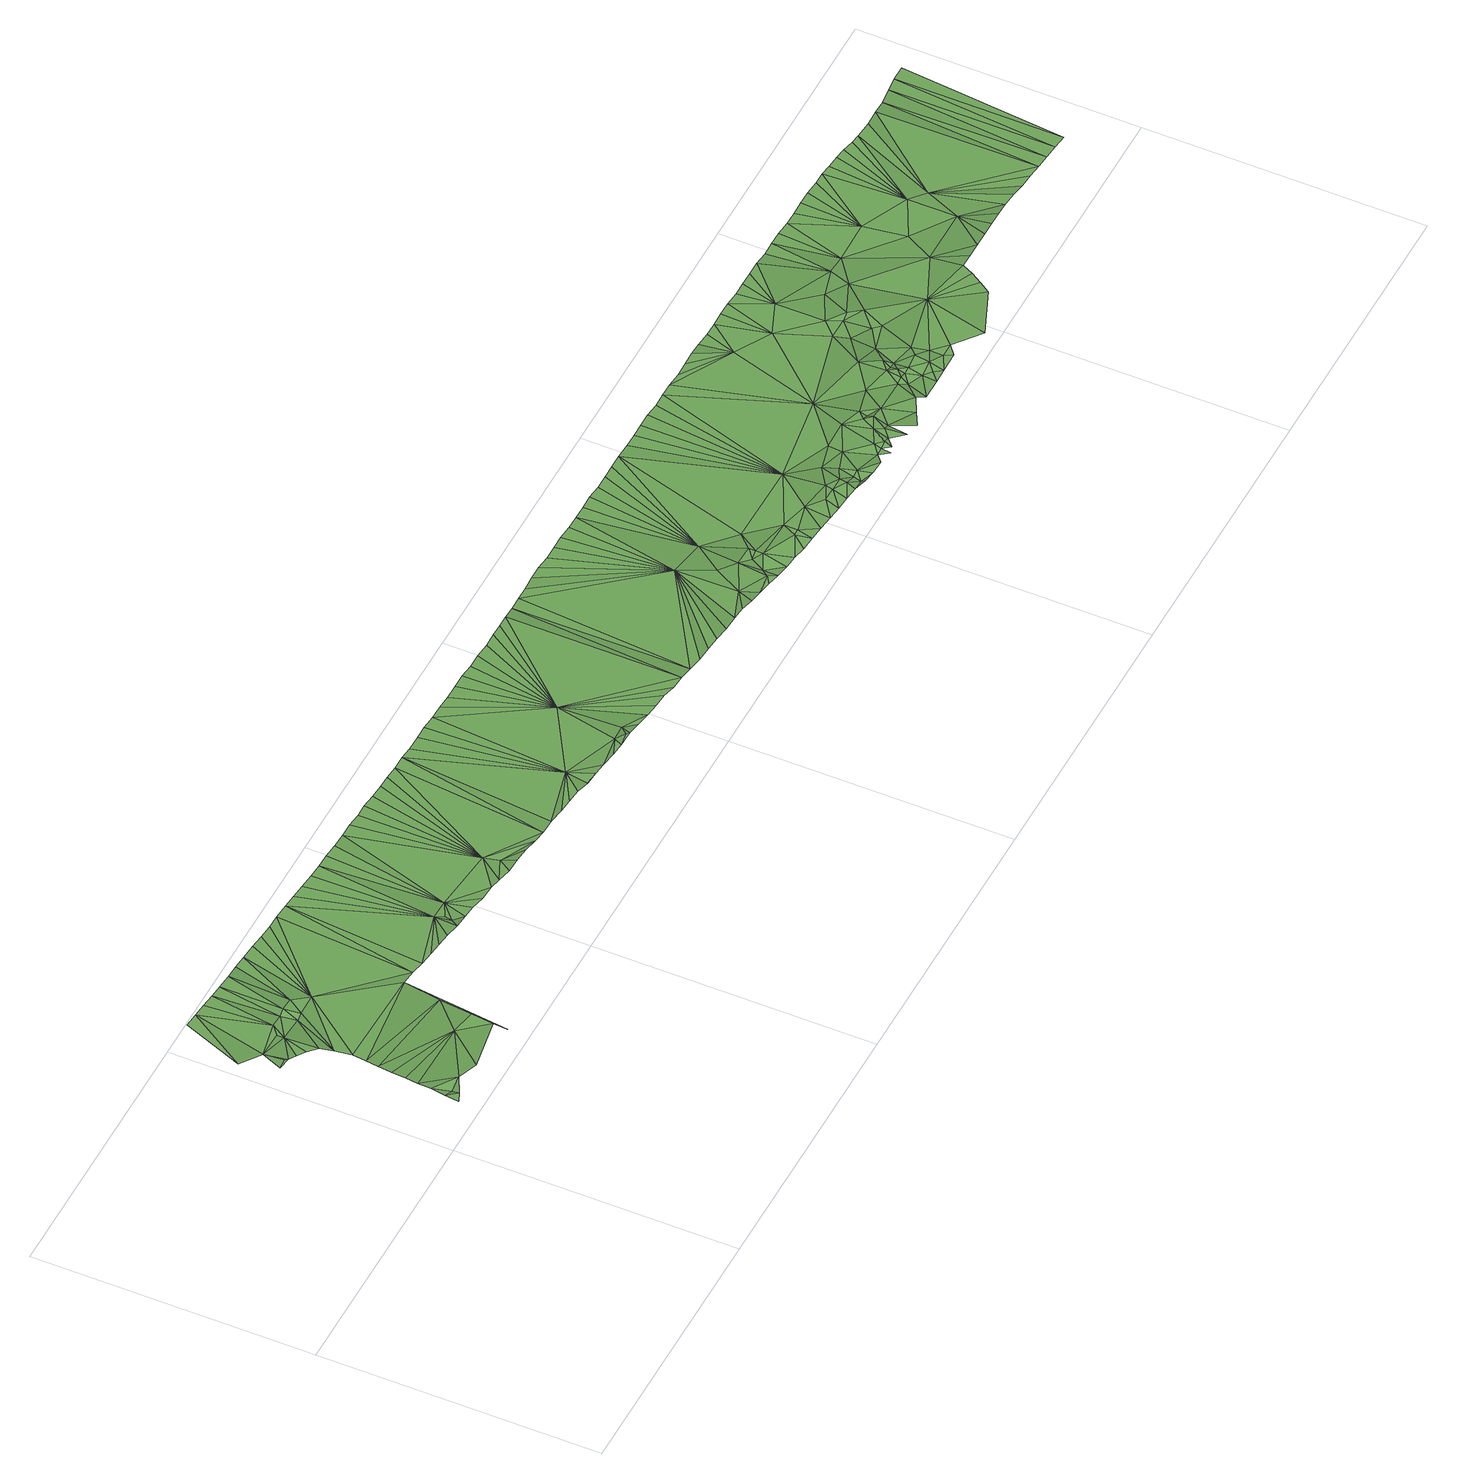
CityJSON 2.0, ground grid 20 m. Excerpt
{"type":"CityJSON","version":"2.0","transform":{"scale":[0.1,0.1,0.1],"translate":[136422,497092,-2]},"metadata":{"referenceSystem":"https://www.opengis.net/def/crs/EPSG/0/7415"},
"CityObjects":{
"plantcover1":{"type":"PlantCover","attributes":{"3df_class":"Forest","bgt_fysiekvoorkomen":"loofbos","bgt_status":"bestaand","identificatienamespace":"NL.IMGeo","begroeidterreindeeloptalud":"false","relatievehoogteligging":0,"aantal_punten":0},"geometry":[{"type":"MultiSurface","lod":"1","boundaries":[[[0,1,2]],[[2,1,3]],[[3,4,2]],[[3,1,5]],[[3,5,4]],[[6,4,5]],[[7,8,9]],[[8,10,9]],[[7,10,8]],[[10,11,12]],[[13,10,7]],[[7,14,13]],[[6,15,16]],[[13,14,17]],[[5,15,6]],[[11,18,12]],[[15,19,16]],[[20,10,13]],[[17,21,13]],[[15,22,19]],[[23,10,20]],[[24,15,5]],[[11,10,23]],[[25,26,21]],[[20,13,23]],[[21,26,13]],[[27,22,28]],[[29,23,13]],[[30,31,25]],[[32,11,23]],[[29,13,26]],[[33,26,25]],[[34,30,27]],[[24,35,15]],[[28,22,15]],[[36,23,29]],[[36,32,23]],[[31,33,25]],[[37,29,26]],[[37,26,33]],[[37,38,29]],[[37,33,39]],[[36,29,38]],[[15,35,40]],[[34,31,30]],[[28,34,27]],[[31,39,33]],[[40,28,15]],[[41,37,39]],[[35,42,28]],[[38,37,41]],[[35,28,40]],[[42,34,28]],[[41,39,43]],[[44,39,31]],[[43,39,44]],[[34,45,31]],[[46,44,31]],[[46,31,47]],[[45,48,31]],[[31,49,47]],[[31,48,49]],[[50,51,45]],[[52,50,53]],[[45,51,48]],[[53,54,52]],[[51,50,52]],[[54,55,52]],[[56,52,55]],[[52,56,57]],[[58,51,52]],[[56,59,57]],[[52,57,60]],[[61,52,60]],[[57,61,60]],[[58,52,62]],[[61,57,59]],[[61,59,63]],[[64,62,52]],[[65,52,61]],[[66,61,63]],[[64,52,65]],[[61,66,67]],[[68,65,61]],[[61,67,69]],[[70,68,61]],[[69,67,71]],[[72,70,61]],[[72,61,69]],[[71,73,74]],[[71,74,69]],[[74,73,75]],[[75,76,74]],[[77,72,69]],[[78,69,74]],[[74,76,78]],[[79,77,69]],[[80,69,78]],[[79,69,81]],[[69,82,81]],[[82,69,83]],[[69,80,84]],[[83,69,85]],[[85,69,84]],[[80,86,87]],[[88,86,89]],[[84,80,87]],[[89,90,88]],[[87,86,88]],[[90,91,88]],[[88,91,92]],[[93,88,92]],[[93,92,94]],[[94,88,93]],[[95,87,88]],[[96,88,94]],[[97,95,88]],[[88,98,97]],[[96,99,88]],[[100,98,88]],[[99,96,101]],[[99,101,102]],[[103,88,99]],[[100,88,103]],[[104,99,102]],[[105,104,102]],[[99,104,106]],[[104,105,106]],[[105,107,106]],[[103,99,106]],[[108,100,103]],[[109,106,107]],[[109,103,106]],[[110,108,103]],[[110,103,111]],[[103,109,112]],[[103,113,111]],[[103,112,114]],[[115,113,103]],[[116,103,114]],[[103,116,117]],[[118,115,103]],[[118,103,119]],[[119,103,120]],[[103,117,121]],[[120,103,122]],[[122,103,121]],[[123,117,124]],[[121,117,123]],[[123,124,125]],[[124,126,127]],[[127,126,128]],[[127,128,129]],[[125,124,127]],[[127,129,130]],[[131,127,130]],[[132,131,133]],[[134,125,127]],[[135,132,133]],[[132,127,131]],[[127,136,134]],[[132,135,137]],[[136,127,138]],[[139,132,137]],[[132,140,127]],[[127,141,138]],[[137,142,139]],[[143,140,132]],[[139,143,132]],[[139,142,144]],[[127,145,141]],[[144,146,139]],[[146,143,139]],[[140,147,127]],[[127,148,145]],[[149,146,144]],[[143,147,140]],[[146,150,143]],[[149,151,146]],[[127,152,148]],[[151,150,146]],[[153,143,150]],[[143,153,147]],[[151,154,150]],[[147,155,127]],[[156,151,149]],[[154,153,150]],[[127,155,152]],[[154,157,153]],[[153,157,147]],[[158,151,156]],[[159,154,151]],[[160,158,156]],[[159,157,154]],[[161,155,147]],[[158,159,151]],[[162,158,160]],[[163,161,147]],[[164,158,162]],[[159,158,164]],[[162,165,164]],[[163,147,166]],[[157,167,147]],[[168,159,164]],[[147,169,166]],[[168,164,165]],[[159,170,157]],[[171,168,165]],[[147,172,169]],[[168,171,173]],[[147,167,172]],[[174,173,171]],[[170,159,168]],[[157,170,167]],[[168,173,175]],[[176,173,174]],[[176,174,177]],[[173,176,175]],[[170,168,175]],[[177,178,176]],[[178,177,179]],[[176,180,175]],[[176,178,180]],[[180,181,175]],[[179,182,178]],[[181,170,175]],[[178,183,180]],[[182,179,184]],[[178,182,183]],[[170,185,167]],[[183,186,180]],[[180,186,181]],[[184,187,182]],[[183,182,188]],[[186,183,188]],[[170,189,185]],[[188,182,187]],[[190,170,181]],[[191,181,186]],[[192,188,187]],[[191,186,188]],[[193,189,170]],[[191,190,181]],[[194,188,192]],[[194,191,188]],[[193,170,195]],[[196,195,170]],[[197,191,194]],[[190,198,170]],[[199,194,200]],[[197,194,199]],[[191,201,190]],[[170,202,196]],[[203,197,199]],[[201,191,197]],[[204,203,199]],[[205,203,204]],[[203,206,197]],[[202,170,198]],[[205,206,203]],[[206,201,197]],[[201,198,190]],[[207,206,205]],[[208,207,205]],[[209,201,206]],[[210,207,208]],[[211,206,207]],[[211,209,206]],[[210,211,207]],[[212,201,209]],[[213,209,211]],[[212,198,201]],[[213,212,209]],[[214,211,210]],[[214,213,211]],[[215,210,216]],[[214,212,213]],[[198,217,202]],[[215,214,210]],[[218,198,212]],[[218,212,214]],[[219,214,215]],[[198,220,217]],[[218,214,221]],[[221,214,219]],[[220,222,217]],[[218,223,198]],[[224,225,219]],[[220,226,222]],[[219,225,221]],[[218,221,227]],[[228,221,225]],[[225,224,229]],[[218,227,223]],[[230,226,220]],[[227,221,228]],[[231,229,224]],[[220,198,232]],[[233,228,225]],[[234,198,223]],[[235,227,228]],[[229,233,225]],[[228,233,235]],[[230,220,236]],[[237,227,235]],[[238,227,237]],[[239,229,231]],[[238,223,227]],[[240,235,233]],[[229,240,233]],[[232,198,234]],[[241,237,235]],[[242,239,231]],[[240,241,235]],[[237,241,238]],[[229,243,240]],[[239,243,229]],[[220,244,236]],[[245,223,238]],[[242,243,239]],[[246,241,240]],[[238,241,245]],[[246,240,243]],[[247,244,220]],[[242,248,243]],[[241,246,249]],[[249,245,241]],[[247,220,232]],[[223,245,250]],[[251,246,243]],[[242,252,248]],[[248,251,243]],[[234,223,250]],[[251,249,246]],[[251,248,253]],[[252,253,248]],[[249,254,245]],[[245,255,250]],[[256,247,232]],[[257,232,234]],[[245,254,255]],[[258,234,250]],[[256,232,259]],[[255,258,250]],[[258,257,234]],[[260,232,257]],[[251,261,249]],[[232,260,259]],[[253,261,251]],[[255,254,262]],[[262,258,255]],[[263,257,258]],[[254,249,261]],[[262,263,258]],[[264,261,253]],[[263,265,257]],[[260,266,259]],[[257,265,260]],[[262,254,261]],[[263,262,267]],[[268,266,260]],[[265,263,267]],[[268,260,269]],[[262,261,267]],[[270,261,264]],[[271,260,265]],[[269,260,272]],[[272,260,271]],[[265,267,271]],[[273,261,270]],[[261,274,267]],[[273,275,261]],[[271,267,276]],[[272,271,277]],[[261,275,278]],[[261,278,274]],[[267,274,276]],[[271,279,277]],[[271,276,279]],[[280,279,276]],[[274,278,281]],[[276,274,282]],[[283,280,276]],[[274,281,284]],[[282,285,276]],[[283,276,285]],[[274,284,286]],[[282,274,286]],[[287,283,285]],[[286,284,288]],[[285,289,287]],[[290,285,282]],[[286,288,291]],[[285,292,289]],[[290,282,286]],[[293,286,291]],[[285,294,292]],[[290,295,285]],[[296,286,293]],[[295,294,285]],[[290,286,297]],[[297,286,296]],[[297,296,298]],[[295,290,299]],[[297,298,300]],[[299,290,301]],[[297,302,290]],[[297,300,303]],[[301,290,304]],[[304,290,305]],[[297,303,306]],[[305,290,302]],[[297,307,302]],[[297,306,308]],[[307,297,308]],[[306,309,310]],[[310,308,306]],[[309,311,312]],[[312,310,309]],[[311,313,314]],[[312,311,314]],[[314,313,315]]]}]}
},
"vertices":[
[39,15,10],[46,18,10],[40,25,10],[46,23,9],[41,35,11],[56,23,13],[42,45,10],[24,127,12],[21,128,14],[15,128,12],[21,143,12],[33,196,13],[6,153,13],[41,138,11],[30,124,11],[91,43,13],[43,54,10],[36,120,11],[23,197,13],[44,64,10],[41,143,11],[42,114,11],[45,74,10],[46,148,13],[71,18,12],[45,105,10],[61,138,8],[46,83,10],[111,63,14],[56,148,12],[47,93,10],[81,138,11],[43,195,13],[66,138,10],[116,90,13],[106,23,15],[53,194,13],[61,148,14],[62,193,13],[71,148,13],[106,38,17],[73,192,13],[106,13,14],[83,192,12],[93,191,12],[126,89,13],[104,190,12],[114,189,12],[134,188,12],[124,188,12],[136,87,13],[145,187,12],[176,98,13],[146,86,13],[156,85,12],[166,84,12],[176,82,12],[181,88,10],[155,186,12],[186,81,12],[181,93,11],[191,98,12],[165,185,12],[195,80,12],[176,184,12],[186,183,12],[205,78,12],[215,77,13],[196,183,12],[236,93,13],[206,182,12],[225,76,11],[216,181,13],[235,74,11],[241,83,11],[245,73,12],[255,72,12],[226,181,13],[265,70,12],[236,180,13],[274,69,12],[245,180,13],[255,179,13],[265,178,13],[284,177,13],[274,178,13],[284,68,13],[294,177,13],[326,78,14],[294,66,14],[304,65,14],[314,64,14],[324,62,13],[326,63,11],[334,61,13],[303,176,13],[343,60,13],[314,176,13],[324,176,13],[366,63,14],[334,175,13],[353,58,14],[363,57,14],[376,108,13],[371,58,16],[373,56,16],[376,63,15],[383,55,15],[344,175,13],[393,53,15],[354,174,13],[365,174,13],[403,52,15],[375,174,13],[413,51,15],[385,173,13],[422,49,15],[432,48,15],[395,173,13],[406,172,13],[416,172,13],[434,172,13],[425,172,13],[443,172,12],[442,47,14],[453,172,12],[452,45,14],[515,93,15],[462,44,15],[472,43,15],[482,41,16],[492,40,17],[515,48,16],[501,39,17],[462,172,12],[511,37,16],[472,172,13],[521,36,15],[482,172,13],[535,38,16],[525,68,17],[492,171,13],[531,35,14],[535,58,19],[541,33,13],[502,171,13],[540,43,14],[540,88,16],[512,171,13],[551,32,12],[545,53,15],[550,48,18],[522,170,13],[550,58,18],[550,53,18],[532,170,13],[561,31,12],[560,68,17],[575,38,16],[580,48,16],[570,29,12],[542,170,13],[580,28,13],[552,170,13],[580,38,16],[590,27,13],[562,169,13],[592,169,13],[600,43,16],[572,169,13],[620,68,16],[600,25,14],[582,169,13],[610,33,18],[610,24,14],[620,38,19],[620,33,18],[620,23,14],[630,28,17],[630,22,14],[630,33,18],[635,48,17],[640,23,11],[640,28,13],[640,20,13],[602,168,14],[640,38,16],[649,19,12],[645,28,14],[612,168,14],[655,53,16],[655,43,15],[659,18,13],[622,168,14],[665,23,12],[632,168,14],[642,167,14],[670,28,15],[685,78,15],[670,23,13],[669,16,13],[675,53,17],[652,167,14],[675,23,15],[675,18,12],[680,23,13],[680,33,17],[685,28,15],[689,14,12],[685,43,17],[690,28,13],[690,38,17],[690,48,17],[690,43,15],[700,38,15],[710,18,11],[699,12,12],[662,167,14],[710,53,15],[720,23,13],[705,143,14],[725,38,14],[672,166,14],[730,68,16],[725,18,11],[730,33,11],[682,166,15],[730,48,17],[730,38,15],[740,28,12],[692,166,15],[740,18,11],[730,128,15],[735,38,14],[745,93,14],[735,43,16],[702,166,14],[735,48,15],[735,53,19],[745,23,13],[740,38,15],[740,48,14],[750,18,12],[750,28,15],[712,165,14],[745,63,16],[750,38,17],[722,165,14],[760,23,14],[755,43,17],[750,83,12],[760,33,14],[765,18,12],[770,23,14],[765,68,16],[760,73,16],[732,165,14],[755,103,14],[760,93,14],[742,165,14],[755,138,14],[799,53,15],[770,83,19],[765,93,17],[789,8,14],[775,113,15],[752,164,14],[789,103,16],[762,164,14],[772,164,14],[821,21,16],[794,118,16],[782,164,14],[826,29,16],[834,68,14],[831,37,16],[809,118,14],[792,163,14],[835,45,16],[802,163,14],[812,163,14],[845,45,16],[844,88,15],[822,162,14],[855,45,16],[839,118,15],[874,68,14],[832,162,14],[866,45,16],[842,162,14],[874,103,14],[876,45,16],[852,162,14],[886,45,16],[862,161,14],[871,161,14],[896,45,15],[884,93,15],[906,44,15],[879,160,14],[916,43,14],[888,159,14],[911,155,14],[926,42,14],[896,158,14],[904,156,14],[936,41,14],[923,154,14],[934,154,15],[946,40,14],[944,154,14],[956,39,14],[955,155,15],[966,38,14],[965,156,15],[976,156,15]
]}
